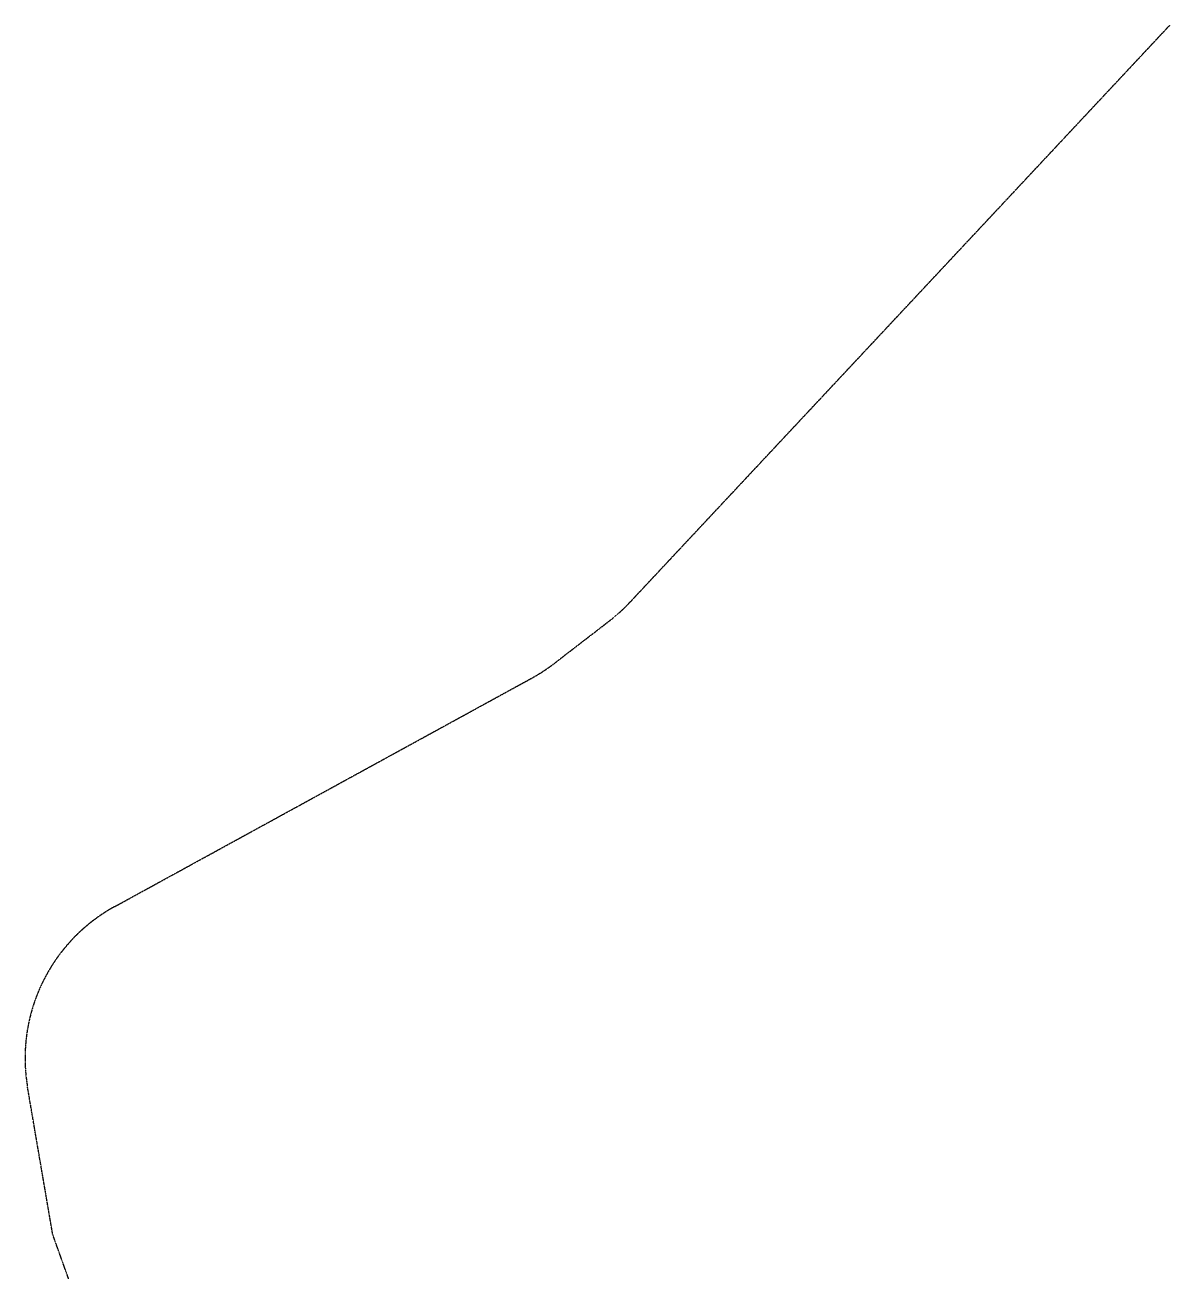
# Model space of a CAD drawing. Header units: metres. Extents: x 228904 to 262032, y 2069067 to 2105347.
import ezdxf

# ---------------------------------------------------------------- set-up
doc = ezdxf.new("R2010")
doc.units = ezdxf.units.M
doc.linetypes.add('PHANTOM2', pattern=[31.75, 15.875, -3.175, 3.175, -3.175, 3.175, -3.175])
doc.layers.add('Main Umbilical_11-20-24', color=7, linetype='PHANTOM2')

msp = doc.modelspace()

# ---------------------------------------------------------------- linework, layer by layer
at = {"layer": 'Main Umbilical_11-20-24', "ltscale": 0.4}
msp.add_lwpolyline([(229704, 2070354), (228975, 2074618, -0.319941), (231503, 2079844), (243564, 2086450, 0.038719), (244211, 2086872), (244215, 2086875), (245809, 2088103, 0.040739), (246411, 2088650), (262032, 2105347)], format="xyb", dxfattribs=at)
for points in [[(229761, 2070195), (229704, 2070354)], [(230165, 2069067), (229761, 2070195)]]:
    msp.add_lwpolyline(points, dxfattribs=at)

doc.saveas('drawing.dxf')
